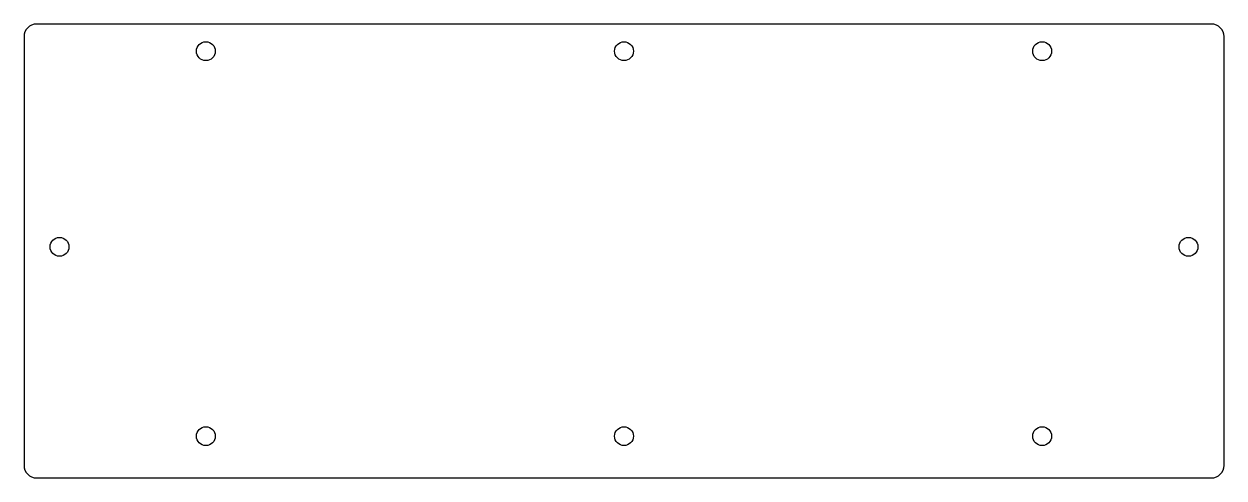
# Model space of a CAD drawing. Header units: millimetres. Extents: x -144 to 144, y 62 to 170.
import ezdxf

# ---------------------------------------------------------------- set-up
doc = ezdxf.new("R2010")
doc.units = ezdxf.units.MM
doc.layers.add('CUT', color=7, linetype='Continuous')

msp = doc.modelspace()

# ---------------------------------------------------------------- linework, layer by layer
at = {"layer": 'CUT'}
for p, q in [((140.5, 170, 0.5), (-140.5, 170, 0.5)), ((-143.5, 167, 0.5), (-143.5, 64.5, 0.5)), ((143.5, 64.5, 0.5), (143.5, 167, 0.5)), ((-140.5, 61.5, 0.5), (140.5, 61.5, 0.5))]:
    msp.add_line(p, q, dxfattribs=at)
for centre in [(-100, 163.5, 0.5), (0, 163.5, 0.5), (100, 163.5, 0.5), (-135, 116.75, 0.5), (135, 116.75, 0.5), (-100, 71.5, 0.5), (0, 71.5, 0.5), (100, 71.5, 0.5)]:
    msp.add_circle(centre, 2.25, dxfattribs=at)
for centre, start, end in [((-140.5, 167, 0.5), 90, 180), ((140.5, 167, 0.5), 0, 90), ((-140.5, 64.5, 0.5), 180, 270), ((140.5, 64.5, 0.5), -90, 0)]:
    msp.add_arc(centre, 3, start, end, dxfattribs=at)

doc.saveas('drawing.dxf')
